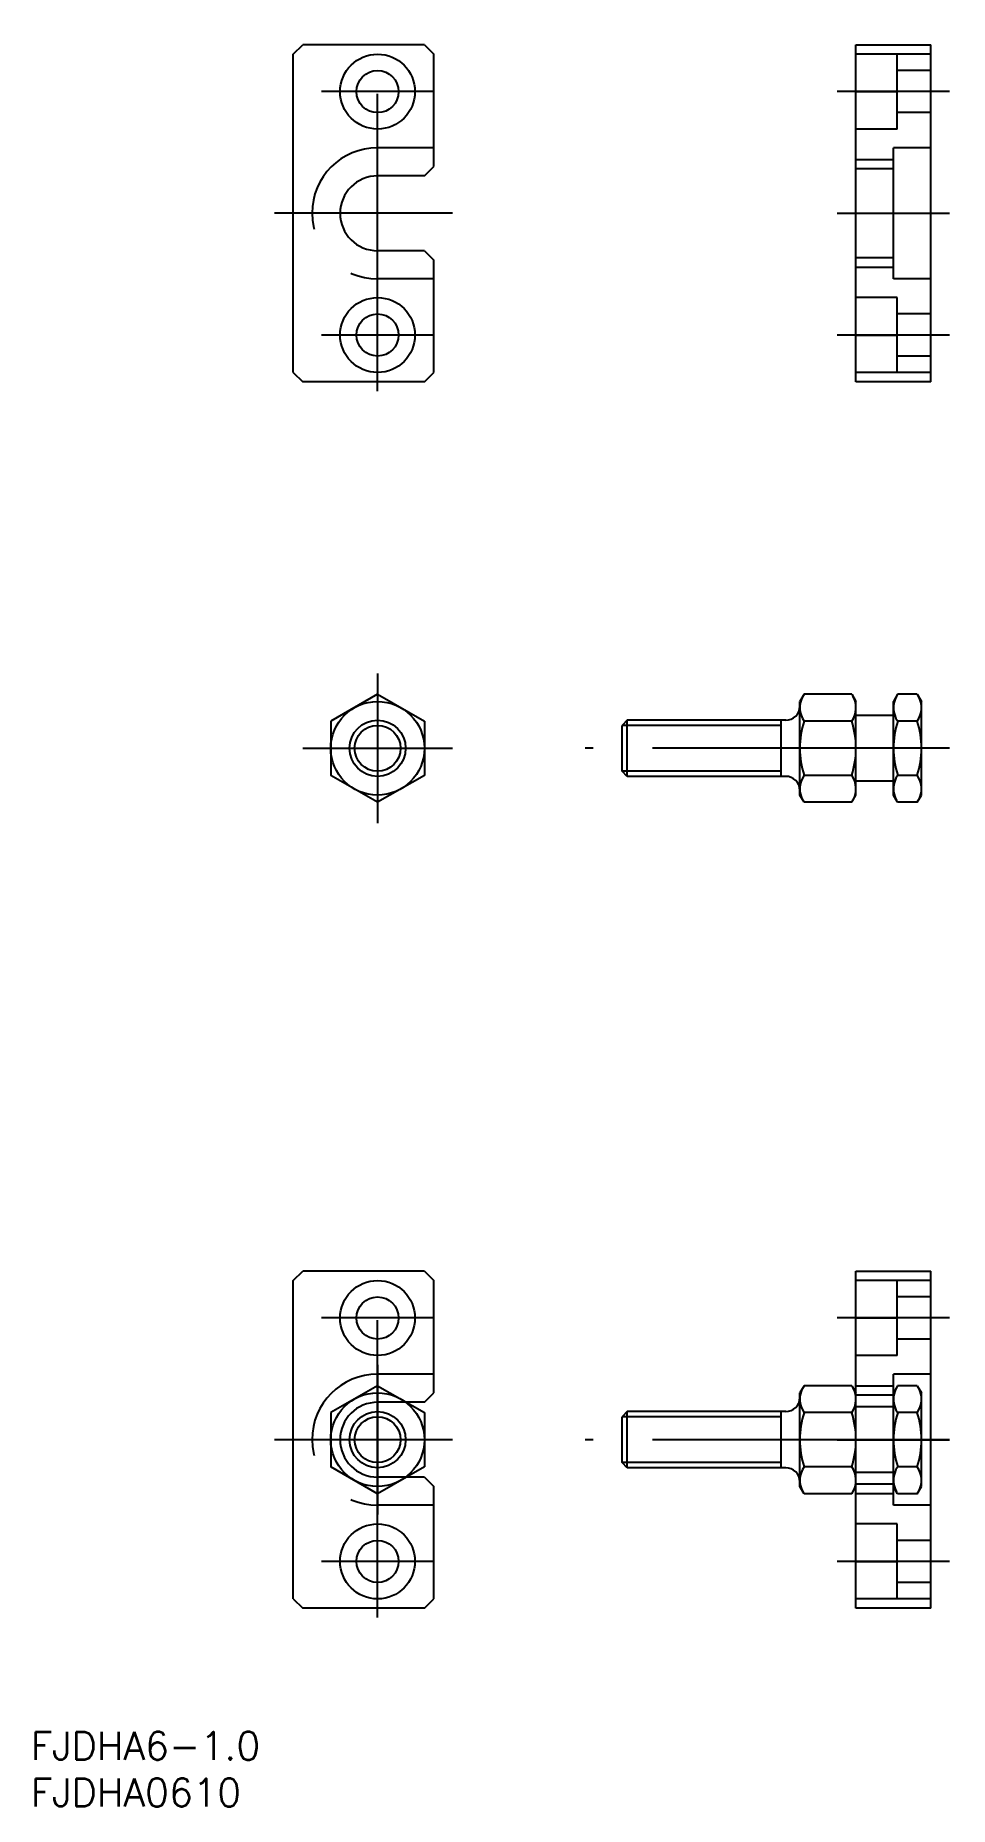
# Model space of a CAD drawing. Extents: x -37 to 61, y -39 to 150.
import ezdxf

# ---------------------------------------------------------------- set-up
doc = ezdxf.new("R2010")
doc.units = 0
doc.linetypes.add('CENTER', pattern=[50.8, 31.75, -6.35, 6.35, -6.35])
doc.linetypes.add('DASHED', pattern=[19.05, 12.7, -6.35])
doc.layers.get('0').update_dxf_attribs({"linetype": 'CONTINUOUS'})
doc.layers.add('CENTER', color=1, linetype='CENTER')
doc.styles.get("Standard").update_dxf_attribs({"font": 'txt.shx', "height": 3, "bigfont": 'bigfont.shx'})

# ---------------------------------------------------------------- blocks, each defined once
blk = doc.blocks.new('*U24')
at = {"color": 7, "linetype": 'CONTINUOUS'}
blk.add_text('FJDHA6-1.0', height=3, dxfattribs=at).set_placement((-37.07, -34.19))
blk = doc.blocks.new('*U25')
at = {"color": 7, "linetype": 'CONTINUOUS'}
blk.add_text('FJDHA0610', height=3, dxfattribs=at).set_placement((-37.07, -39.19))

msp = doc.modelspace()

# ---------------------------------------------------------------- linework, layer by layer
at = {"color": 7, "linetype": 'CONTINUOUS'}
for p, q in [((-9, 147.99), (-8, 148.99)), ((-9, 113.99), (-9, 147.99)), ((5, 148.99), (-8, 148.99)), ((5, 148.99), (6, 147.99)), ((6, 135.99), (6, 147.99)), ((51.12, 148.99), (59.12, 148.99)), ((51.12, 112.99), (51.12, 148.99)), ((59.12, 147.99), (51.12, 147.99)), ((59.12, 112.99), (59.12, 148.99)), ((51.12, 143.99), (55.52, 143.99)), ((51.12, 136.74), (55.12, 136.74)), ((55.12, 123.99), (55.12, 137.99)), ((59.12, 137.99), (55.12, 137.99)), ((59.12, 137.99), (55.12, 137.99)), ((5, 134.99), (0, 134.99)), ((5, 134.99), (6, 135.99)), ((55.12, 135.74), (51.12, 135.74)), ((5, 126.99), (0, 126.99)), ((5, 126.99), (6, 125.99)), ((6, 113.99), (6, 125.99)), ((55.12, 126.24), (51.12, 126.24)), ((51.12, 125.24), (55.12, 125.24)), ((59.12, 123.99), (55.12, 123.99)), ((51.12, 117.99), (55.52, 117.99)), ((-9, 113.99), (-8, 112.99)), ((5, 112.99), (6, 113.99)), ((59.12, 113.99), (51.12, 113.99)), ((5, 112.99), (-8, 112.99)), ((59.12, 112.99), (51.12, 112.99)), ((-9, 17), (-8, 18)), ((5, 18), (-8, 18)), ((5, 18), (6, 17)), ((51.12, 18), (59.12, 18)), ((51.12, -18), (51.12, 18)), ((59.12, -18), (59.12, 18)), ((-9, -17), (-9, 17)), ((6, 5), (6, 17)), ((59.12, 17), (51.12, 17)), ((51.12, 13), (55.52, 13)), ((51.12, 5.75), (55.12, 5.75)), ((55.12, -7), (55.12, 7)), ((59.12, 7), (55.12, 7)), ((59.12, 7), (55.12, 7)), ((5, 4), (3.07, 4)), ((5, 4), (6, 5)), ((55.12, 4.75), (51.12, 4.75)), ((5, -4), (3.07, -4)), ((5, -4), (6, -5)), ((6, -17), (6, -5)), ((55.12, -4.75), (51.12, -4.75)), ((51.12, -5.75), (55.12, -5.75)), ((59.12, -7), (55.12, -7)), ((51.12, -13), (55.52, -13)), ((-9, -17), (-8, -18)), ((5, -18), (6, -17)), ((59.12, -17), (51.12, -17)), ((5, -18), (-8, -18)), ((59.12, -18), (51.12, -18))]:
    msp.add_line(p, q, dxfattribs=at)
at = {"color": 3, "linetype": 'DASHED'}
for p, q in [((55.52, 147.99), (51.12, 147.99)), ((55.52, 139.99), (55.52, 147.99)), ((59.12, 146.24), (55.52, 146.24)), ((55.52, 139.99), (51.12, 139.99)), ((59.12, 141.74), (55.52, 141.74)), ((6, 137.99), (0, 137.99)), ((6, 123.99), (0, 123.99)), ((55.52, 121.99), (51.12, 121.99)), ((55.52, 113.99), (55.52, 121.99)), ((59.12, 120.24), (55.52, 120.24)), ((59.12, 115.74), (55.52, 115.74)), ((55.52, 113.99), (51.12, 113.99)), ((55.52, 17), (51.12, 17)), ((55.52, 9), (55.52, 17)), ((59.12, 15.25), (55.52, 15.25)), ((59.12, 10.75), (55.52, 10.75)), ((55.52, 9), (51.12, 9)), ((6, 7), (0, 7)), ((3.07, 4), (0, 4)), ((3.07, -4), (0, -4)), ((6, -7), (0, -7)), ((55.52, -9), (51.12, -9)), ((55.52, -17), (55.52, -9)), ((59.12, -10.75), (55.52, -10.75)), ((55.52, -17), (51.12, -17)), ((59.12, -15.25), (55.52, -15.25))]:
    msp.add_line(p, q, dxfattribs=at)
for p, q in [((0, 79.62), (-5, 76.74)), ((0, 79.62), (5, 76.74)), ((45.57, 79.62), (45.12, 78.85)), ((50.67, 79.62), (45.57, 79.62)), ((50.67, 79.62), (51.12, 78.85)), ((55.57, 79.62), (55.12, 78.85)), ((57.67, 79.62), (55.57, 79.62)), ((57.67, 79.62), (58.12, 78.85)), ((45.12, 68.85), (45.12, 78.85)), ((51.12, 68.85), (51.12, 78.85)), ((55.12, 68.85), (55.12, 78.85)), ((58.12, 68.85), (58.12, 78.85)), ((-5, 76.74), (-5, 70.96)), ((5, 76.74), (5, 70.96)), ((26.67, 76.85), (26.12, 76.3)), ((26.12, 71.4), (26.12, 76.3)), ((43.62, 76.85), (26.67, 76.85)), ((26.67, 70.85), (26.67, 76.85)), ((50.66, 76.74), (45.58, 76.74)), ((55.12, 77.35), (51.12, 77.35)), ((57.66, 76.74), (55.58, 76.74)), ((0, 68.08), (-5, 70.96)), ((5, 70.96), (0, 68.08)), ((26.67, 70.85), (26.12, 71.4)), ((43.62, 70.85), (26.67, 70.85)), ((50.66, 70.96), (45.58, 70.96)), ((55.12, 70.35), (51.12, 70.35)), ((57.66, 70.96), (55.58, 70.96)), ((45.57, 68.08), (45.12, 68.85)), ((50.67, 68.08), (51.12, 68.85)), ((55.57, 68.08), (55.12, 68.85)), ((57.67, 68.08), (58.12, 68.85)), ((50.67, 68.08), (45.57, 68.08)), ((48.12, 68.08), (48.12, 68.08)), ((49.4, 68.08), (49.4, 68.08)), ((57.67, 68.08), (55.57, 68.08)), ((0, 5.77), (-5, 2.89)), ((0, 5.77), (5, 2.89)), ((45.57, 5.77), (45.12, 5)), ((50.67, 5.77), (45.57, 5.77)), ((50.67, 5.77), (51.12, 5)), ((55.57, 5.77), (55.12, 5)), ((57.67, 5.77), (55.57, 5.77)), ((57.67, 5.77), (58.12, 5)), ((45.12, -5), (45.12, 5)), ((51.12, -5), (51.12, 5)), ((55.12, -5), (55.12, 5)), ((58.12, -5), (58.12, 5)), ((-5, 2.89), (-5, -2.89)), ((5, 2.89), (5, -2.89)), ((26.67, 3), (26.12, 2.45)), ((26.12, -2.45), (26.12, 2.45)), ((43.62, 3), (26.67, 3)), ((26.67, -3), (26.67, 3)), ((50.66, 2.89), (45.58, 2.89)), ((55.12, 3.5), (51.12, 3.5)), ((57.66, 2.89), (55.58, 2.89)), ((0, -5.77), (-5, -2.89)), ((5, -2.89), (0, -5.77)), ((26.67, -3), (26.12, -2.45)), ((43.62, -3), (26.67, -3)), ((50.66, -2.89), (45.58, -2.89)), ((55.12, -3.5), (51.12, -3.5)), ((57.66, -2.89), (55.58, -2.89)), ((45.57, -5.77), (45.12, -5)), ((50.67, -5.77), (51.12, -5)), ((55.57, -5.77), (55.12, -5)), ((57.67, -5.77), (58.12, -5)), ((50.67, -5.77), (45.57, -5.77)), ((48.12, -5.77), (48.12, -5.77)), ((49.4, -5.77), (49.4, -5.77)), ((57.67, -5.77), (55.57, -5.77))]:
    msp.add_line(p, q)
at = {"color": 3}
for p, q in [((43.12, 76.3), (26.12, 76.3)), ((43.12, 70.85), (43.12, 76.85)), ((43.12, 71.4), (26.12, 71.4)), ((43.12, 2.45), (26.12, 2.45)), ((43.12, -3), (43.12, 3)), ((43.12, -2.45), (26.12, -2.45))]:
    msp.add_line(p, q, dxfattribs=at)
at = {"color": 7, "linetype": 'CONTINUOUS'}
for centre, radius in [((0, 143.99), 4), ((0, 143.99), 2.25), ((0, 117.99), 4), ((0, 117.99), 2.25), ((0, 73.85), 3), ((0, 13), 4), ((0, 13), 2.25), ((0, 0), 3), ((0, -13), 4), ((0, -13), 2.25)]:
    msp.add_circle(centre, radius, dxfattribs=at)
for centre in [(0, 73.85), (0, 0)]:
    msp.add_circle(centre, 5)
at = {"color": 3, "linetype": 'CONTINUOUS'}
for centre in [(0, 73.85), (0, 0)]:
    msp.add_circle(centre, 2.45, dxfattribs=at)
at = {"color": 3, "linetype": 'DASHED'}
for centre, radius in [((0, 130.99), 7), ((0, 0), 7), ((0, 0), 4)]:
    msp.add_arc(centre, radius, 90, 270, dxfattribs=at)
at = {"color": 7, "linetype": 'CONTINUOUS'}
msp.add_arc((0, 130.99), 4, 90, 270, dxfattribs=at)
for centre, radius, start, end in [((43.62, 78.35), 1.5, 270, 0), ((47.62, 78.18), 2.5, 150, 215.2644), ((48.62, 78.18), 2.5, 324.7356, 30), ((57.62, 78.18), 2.5, 150, 215.2644), ((55.62, 78.18), 2.5, 324.7356, 30), ((54.43, 73.85), 9.31, 161.9403, 198.0597), ((41.81, 73.85), 9.31, 341.9403, 18.0597), ((64.43, 73.85), 9.31, 161.9403, 198.0597), ((48.81, 73.85), 9.31, 341.9403, 18.0597), ((43.62, 69.35), 1.5, 0, 90), ((47.62, 69.52), 2.5, 144.7356, 210), ((48.62, 69.52), 2.5, 330, 35.2644), ((57.62, 69.52), 2.5, 144.7356, 210), ((55.62, 69.52), 2.5, 330, 35.2644), ((43.62, 4.5), 1.5, 270, 0), ((47.62, 4.33), 2.5, 150, 215.2644), ((48.62, 4.33), 2.5, 324.7356, 30), ((57.62, 4.33), 2.5, 150, 215.2644), ((55.62, 4.33), 2.5, 324.7356, 30), ((54.43, 0), 9.31, 161.9403, 198.0597), ((41.81, 0), 9.31, 341.9403, 18.0597), ((64.43, 0), 9.31, 161.9403, 198.0597), ((48.81, 0), 9.31, 341.9403, 18.0597), ((43.62, -4.5), 1.5, 0, 90), ((47.62, -4.33), 2.5, 144.7356, 210), ((48.62, -4.33), 2.5, 330, 35.2644), ((57.62, -4.33), 2.5, 144.7356, 210), ((55.62, -4.33), 2.5, 330, 35.2644)]:
    msp.add_arc(centre, radius, start, end)
at = {"layer": 'CENTER', "color": 1, "linetype": 'CENTER'}
for p, q in [((0, 111.99), (0, 149.99)), ((6, 143.99), (-6, 143.99)), ((61.12, 143.99), (49.12, 143.99)), ((8, 130.99), (-11, 130.99)), ((49.12, 130.99), (61.12, 130.99)), ((6, 117.99), (-6, 117.99)), ((61.12, 117.99), (49.12, 117.99)), ((0, 81.85), (0, 65.85)), ((-8, 73.85), (8, 73.85)), ((61.12, 73.85), (22.2, 73.85)), ((0, -19), (0, 19)), ((6, 13), (-6, 13)), ((61.12, 13), (49.12, 13)), ((0, 8), (0, -8)), ((8, 0), (-11, 0)), ((61.12, 0), (22.2, 0)), ((49.12, 0), (61.12, 0)), ((6, -13), (-6, -13)), ((61.12, -13), (49.12, -13))]:
    msp.add_line(p, q, dxfattribs=at)

# ---------------------------------------------------------------- block references
at = {"color": 7, "linetype": 'CONTINUOUS'}
for name in ['*U24', '*U25']:
    msp.add_blockref(name, (0, 0), dxfattribs=at)

doc.saveas('drawing.dxf')
